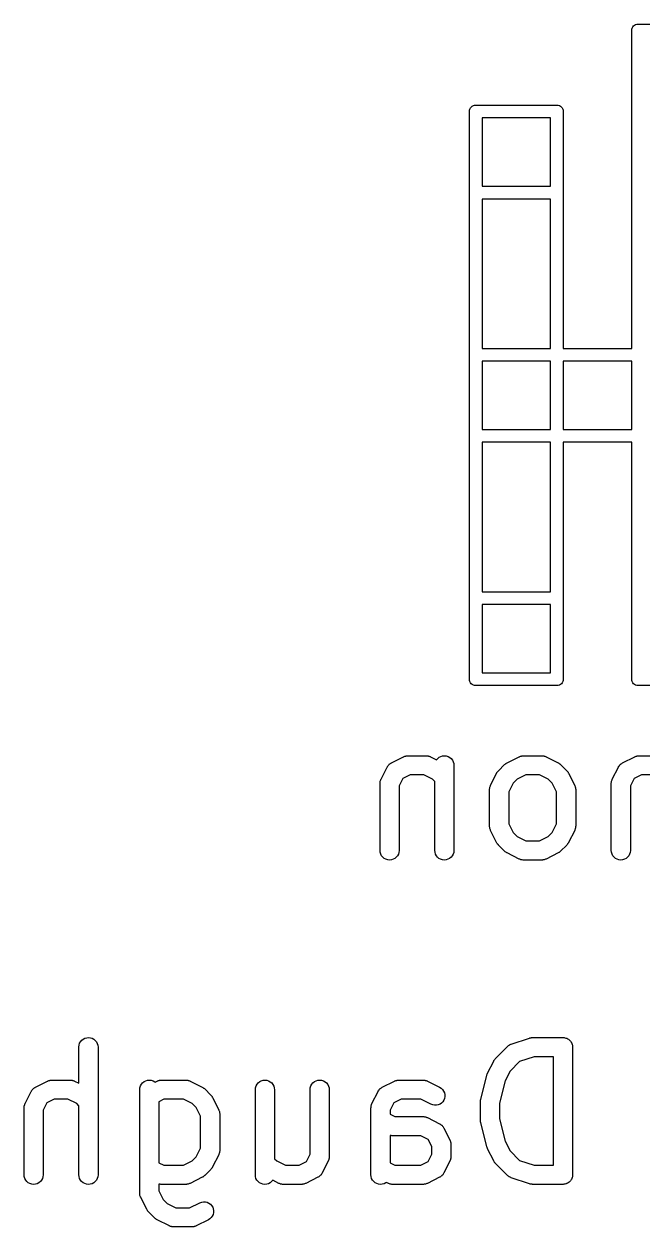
# Model space of a CAD drawing. Extents: x 76.2 to 143.2, y -85.8 to -53.5.
# Drawn here: x 109.36 to 114.2, y -85.77 to -76.35 of the extents above; entities that cross this region are included whole.
import ezdxf

# ---------------------------------------------------------------- set-up
doc = ezdxf.new("R2010")
doc.units = 0
doc.layers.add('BLACK', color=7, linetype='CONTINUOUS')

msp = doc.modelspace()

# ---------------------------------------------------------------- linework, layer by layer
at = {"layer": 'BLACK', "linetype": 'CONTINUOUS'}
for p, q in [((114.113, -76.397), (114.114, -76.3872)), ((114.114, -76.3872), (114.117, -76.3778)), ((114.117, -76.3778), (114.121, -76.3691)), ((114.121, -76.3691), (114.127, -76.3615)), ((114.127, -76.3615), (114.135, -76.3552)), ((114.135, -76.3552), (114.144, -76.3506)), ((114.144, -76.3506), (114.153, -76.3477)), ((114.153, -76.3477), (114.161, -76.347)), ((114.161, -76.347), (114.163, -76.3468)), ((114.163, -76.3468), (114.165, -76.347)), ((114.165, -76.347), (114.796, -76.347)), ((114.113, -76.3994), (114.113, -76.397)), ((114.113, -77.6645), (114.113, -76.3994)), ((112.843, -77.032), (112.844, -77.0222)), ((112.843, -77.0344), (112.843, -77.032)), ((112.843, -77.6646), (112.843, -77.0344)), ((112.844, -77.0222), (112.847, -77.0128)), ((112.847, -77.0128), (112.851, -77.0041)), ((112.851, -77.0041), (112.857, -76.9965)), ((112.857, -76.9965), (112.865, -76.9902)), ((112.865, -76.9902), (112.874, -76.9856)), ((112.874, -76.9856), (112.883, -76.9827)), ((112.883, -76.9827), (112.891, -76.982)), ((112.891, -76.982), (112.893, -76.9818)), ((112.893, -76.9818), (112.895, -76.982)), ((112.895, -76.982), (113.526, -76.982)), ((113.526, -76.982), (113.528, -76.9818)), ((113.528, -76.9818), (113.53, -76.982)), ((113.53, -76.982), (113.538, -76.9827)), ((113.538, -76.9827), (113.547, -76.9856)), ((113.547, -76.9856), (113.556, -76.9902)), ((113.556, -76.9902), (113.564, -76.9965)), ((113.564, -76.9965), (113.57, -77.0041)), ((113.57, -77.0041), (113.574, -77.0128)), ((113.574, -77.0128), (113.577, -77.0222)), ((113.577, -77.0222), (113.578, -77.032)), ((113.578, -77.032), (113.578, -77.0344)), ((113.578, -77.0344), (113.578, -77.6646)), ((112.943, -77.082), (112.943, -77.617)), ((113.478, -77.082), (112.943, -77.082)), ((113.478, -77.617), (113.478, -77.082)), ((112.943, -77.617), (113.478, -77.617)), ((112.843, -77.667), (112.843, -77.6646)), ((112.843, -77.6694), (112.843, -77.667)), ((112.843, -78.9345), (112.843, -77.6694)), ((113.578, -77.6646), (113.578, -77.667)), ((113.578, -77.667), (113.578, -77.6694)), ((113.578, -77.6694), (113.578, -78.887)), ((114.113, -77.667), (114.113, -77.6645)), ((114.113, -77.6694), (114.113, -77.667)), ((114.113, -78.2995), (114.113, -77.6694)), ((112.943, -77.717), (112.943, -78.887)), ((113.478, -77.717), (112.943, -77.717)), ((113.478, -78.887), (113.478, -77.717)), ((114.113, -78.302), (114.113, -78.2995)), ((114.113, -78.3044), (114.113, -78.302)), ((114.113, -78.887), (114.113, -78.3044)), ((112.843, -78.937), (112.843, -78.9345)), ((112.843, -78.9394), (112.843, -78.937)), ((112.943, -78.887), (113.478, -78.887)), ((113.578, -78.887), (114.113, -78.887)), ((112.843, -79.5695), (112.843, -78.9394)), ((112.943, -78.987), (112.943, -79.522)), ((113.478, -78.987), (112.943, -78.987)), ((113.478, -79.522), (113.478, -78.987)), ((113.578, -78.987), (113.578, -79.522)), ((114.113, -78.987), (113.578, -78.987)), ((114.113, -79.522), (114.113, -78.987)), ((112.843, -79.572), (112.843, -79.5695)), ((112.843, -79.5745), (112.843, -79.572)), ((112.843, -80.8395), (112.843, -79.5745)), ((112.943, -79.522), (113.478, -79.522)), ((113.578, -79.522), (114.113, -79.522)), ((112.943, -79.622), (112.943, -80.792)), ((113.478, -79.622), (112.943, -79.622)), ((113.478, -80.792), (113.478, -79.622)), ((114.113, -79.622), (113.578, -79.622)), ((113.578, -79.622), (113.578, -80.8396)), ((114.113, -80.2045), (114.113, -79.622)), ((114.113, -80.207), (114.113, -80.2045)), ((114.113, -80.2095), (114.113, -80.207)), ((114.113, -80.8395), (114.113, -80.2095)), ((112.943, -80.792), (113.478, -80.792)), ((112.843, -80.842), (112.843, -80.8395)), ((112.843, -80.8445), (112.843, -80.842)), ((112.843, -81.4745), (112.843, -80.8445)), ((112.943, -80.892), (112.943, -81.427)), ((113.478, -80.892), (112.943, -80.892)), ((113.478, -81.427), (113.478, -80.892)), ((113.578, -80.8396), (113.578, -80.842)), ((113.578, -80.842), (113.578, -80.8444)), ((113.578, -80.8444), (113.578, -81.4746)), ((114.113, -80.842), (114.113, -80.8395)), ((114.113, -80.8445), (114.113, -80.842)), ((114.113, -81.4745), (114.113, -80.8445)), ((112.843, -81.477), (112.843, -81.4745)), ((112.844, -81.4868), (112.843, -81.477)), ((112.943, -81.427), (113.478, -81.427)), ((113.578, -81.4794), (113.577, -81.4868)), ((113.578, -81.4746), (113.578, -81.477)), ((113.578, -81.477), (113.578, -81.4794)), ((114.113, -81.477), (114.113, -81.4745)), ((114.114, -81.4868), (114.113, -81.477)), ((112.847, -81.4962), (112.844, -81.4868)), ((112.851, -81.5049), (112.847, -81.4962)), ((112.857, -81.5125), (112.851, -81.5049)), ((112.865, -81.5188), (112.857, -81.5125)), ((112.874, -81.5234), (112.865, -81.5188)), ((112.883, -81.5263), (112.874, -81.5234)), ((112.891, -81.527), (112.883, -81.5263)), ((112.893, -81.5272), (112.891, -81.527)), ((112.895, -81.527), (112.893, -81.5272)), ((113.526, -81.527), (112.895, -81.527)), ((113.528, -81.5272), (113.526, -81.527)), ((113.538, -81.5263), (113.528, -81.5272)), ((113.547, -81.5234), (113.538, -81.5263)), ((113.556, -81.5188), (113.547, -81.5234)), ((113.564, -81.5125), (113.556, -81.5188)), ((113.57, -81.5049), (113.564, -81.5125)), ((113.574, -81.4962), (113.57, -81.5049)), ((113.577, -81.4868), (113.574, -81.4962)), ((114.117, -81.4962), (114.114, -81.4868)), ((114.121, -81.5049), (114.117, -81.4962)), ((114.127, -81.5125), (114.121, -81.5049)), ((114.135, -81.5188), (114.127, -81.5125)), ((114.144, -81.5234), (114.135, -81.5188)), ((114.153, -81.5263), (114.144, -81.5234)), ((114.161, -81.527), (114.153, -81.5263)), ((114.163, -81.5272), (114.161, -81.527)), ((114.165, -81.527), (114.163, -81.5272)), ((114.796, -81.527), (114.165, -81.527)), ((112.218, -82.1421), (112.219, -82.1412)), ((112.219, -82.1412), (112.22, -82.14)), ((112.22, -82.14), (112.225, -82.137)), ((112.225, -82.137), (112.23, -82.1338)), ((112.23, -82.1338), (112.231, -82.1331)), ((112.231, -82.1331), (112.233, -82.1323)), ((112.233, -82.1323), (112.328, -82.0846)), ((112.328, -82.0846), (112.329, -82.0842)), ((112.329, -82.0842), (112.331, -82.0834)), ((112.331, -82.0834), (112.333, -82.0824)), ((112.333, -82.0824), (112.338, -82.0809)), ((112.338, -82.0809), (112.343, -82.0791)), ((112.343, -82.0791), (112.345, -82.0788)), ((112.345, -82.0788), (112.347, -82.0781)), ((112.347, -82.0781), (112.352, -82.0776)), ((112.352, -82.0776), (112.357, -82.0768)), ((112.357, -82.0768), (112.359, -82.0769)), ((112.359, -82.0769), (112.362, -82.0767)), ((112.362, -82.0767), (112.504, -82.0767)), ((112.504, -82.0767), (112.505, -82.0767)), ((112.505, -82.0767), (112.508, -82.077)), ((112.508, -82.077), (112.51, -82.0769)), ((112.51, -82.0769), (112.515, -82.0778)), ((112.515, -82.0778), (112.52, -82.0784)), ((112.52, -82.0784), (112.522, -82.079)), ((112.522, -82.079), (112.524, -82.0794)), ((112.524, -82.0794), (112.529, -82.0812)), ((112.529, -82.0812), (112.534, -82.0828)), ((112.534, -82.0828), (112.536, -82.0838)), ((112.536, -82.0838), (112.538, -82.0846)), ((112.538, -82.0846), (112.586, -82.1086)), ((112.586, -82.1086), (112.595, -82.0981)), ((112.595, -82.0981), (112.606, -82.089)), ((112.606, -82.089), (112.619, -82.0822)), ((112.619, -82.0822), (112.633, -82.078)), ((112.633, -82.078), (112.648, -82.0767)), ((112.648, -82.0767), (112.662, -82.0782)), ((112.662, -82.0782), (112.676, -82.0826)), ((112.676, -82.0826), (112.689, -82.0895)), ((112.689, -82.0895), (112.701, -82.0989)), ((112.701, -82.0989), (112.71, -82.1102)), ((112.71, -82.1102), (112.717, -82.1231)), ((112.717, -82.1231), (112.721, -82.1371)), ((112.721, -82.1371), (112.722, -82.1517)), ((113.122, -82.1429), (113.125, -82.14)), ((113.125, -82.14), (113.128, -82.1384)), ((113.128, -82.1384), (113.13, -82.1364)), ((113.13, -82.1364), (113.134, -82.1345)), ((113.134, -82.1345), (113.138, -82.1323)), ((113.138, -82.1323), (113.233, -82.0846)), ((113.233, -82.0846), (113.234, -82.0842)), ((113.234, -82.0842), (113.236, -82.0834)), ((113.236, -82.0834), (113.238, -82.0824)), ((113.238, -82.0824), (113.243, -82.0809)), ((113.243, -82.0809), (113.247, -82.0791)), ((113.247, -82.0791), (113.25, -82.0788)), ((113.25, -82.0788), (113.252, -82.0781)), ((113.252, -82.0781), (113.257, -82.0776)), ((113.257, -82.0776), (113.262, -82.0768)), ((113.262, -82.0768), (113.264, -82.0769)), ((113.264, -82.0769), (113.266, -82.0767)), ((113.266, -82.0767), (113.409, -82.0767)), ((113.409, -82.0767), (113.41, -82.0767)), ((113.41, -82.0767), (113.412, -82.077)), ((113.412, -82.077), (113.415, -82.0769)), ((113.415, -82.0769), (113.42, -82.0778)), ((113.42, -82.0778), (113.425, -82.0784)), ((113.425, -82.0784), (113.427, -82.079)), ((113.427, -82.079), (113.429, -82.0794)), ((113.429, -82.0794), (113.434, -82.0812)), ((113.434, -82.0812), (113.439, -82.0828)), ((113.439, -82.0828), (113.441, -82.0838)), ((113.441, -82.0838), (113.443, -82.0846)), ((113.443, -82.0846), (113.538, -82.1323)), ((113.538, -82.1323), (113.539, -82.1327)), ((113.539, -82.1327), (113.542, -82.135)), ((113.542, -82.135), (113.546, -82.137)), ((113.546, -82.137), (113.549, -82.139)), ((113.549, -82.139), (113.551, -82.1407)), ((113.551, -82.1407), (113.554, -82.1436)), ((114.027, -82.1421), (114.029, -82.1412)), ((114.029, -82.1412), (114.03, -82.14)), ((114.03, -82.14), (114.035, -82.137)), ((114.035, -82.137), (114.039, -82.1338)), ((114.039, -82.1338), (114.041, -82.1331)), ((114.041, -82.1331), (114.042, -82.1323)), ((114.042, -82.1323), (114.138, -82.0846)), ((114.138, -82.0842), (114.141, -82.0834)), ((114.138, -82.0846), (114.138, -82.0842)), ((114.141, -82.0834), (114.143, -82.0824)), ((114.143, -82.0824), (114.147, -82.0809)), ((114.147, -82.0809), (114.152, -82.0791)), ((114.152, -82.0791), (114.154, -82.0788)), ((114.154, -82.0788), (114.157, -82.0781)), ((114.157, -82.0781), (114.162, -82.0776)), ((114.162, -82.0776), (114.167, -82.0768)), ((114.167, -82.0768), (114.169, -82.0769)), ((114.169, -82.0769), (114.171, -82.0767)), ((114.171, -82.0767), (114.314, -82.0767)), ((112.152, -82.261), (112.199, -82.1658)), ((112.199, -82.1658), (112.2, -82.1649)), ((112.2, -82.1649), (112.201, -82.1635)), ((112.201, -82.162), (112.205, -82.1574)), ((112.201, -82.1635), (112.201, -82.162)), ((112.205, -82.1574), (112.208, -82.1526)), ((112.208, -82.1526), (112.209, -82.1514)), ((112.209, -82.1514), (112.21, -82.1501)), ((112.21, -82.1501), (112.214, -82.1462)), ((112.214, -82.1462), (112.218, -82.1421)), ((112.379, -82.2267), (112.322, -82.2552)), ((112.487, -82.2267), (112.379, -82.2267)), ((112.555, -82.261), (112.487, -82.2267)), ((112.722, -82.1517), (112.722, -82.8184)), ((113.009, -82.3086), (113.056, -82.2134)), ((113.056, -82.2134), (113.057, -82.2125)), ((113.057, -82.2125), (113.059, -82.2089)), ((113.059, -82.2089), (113.061, -82.2052)), ((113.061, -82.2052), (113.063, -82.2028)), ((113.063, -82.2028), (113.065, -82.2002)), ((113.065, -82.2002), (113.068, -82.1972)), ((113.068, -82.1972), (113.07, -82.1939)), ((113.07, -82.1939), (113.118, -82.1463)), ((113.118, -82.1463), (113.119, -82.1456)), ((113.119, -82.1456), (113.122, -82.1429)), ((113.284, -82.2267), (113.216, -82.261)), ((113.391, -82.2267), (113.284, -82.2267)), ((113.46, -82.261), (113.391, -82.2267)), ((113.554, -82.1436), (113.557, -82.1463)), ((113.557, -82.1463), (113.605, -82.1939)), ((113.605, -82.1939), (113.606, -82.1947)), ((113.606, -82.1947), (113.608, -82.198)), ((113.608, -82.198), (113.611, -82.201)), ((113.611, -82.201), (113.613, -82.2037)), ((113.613, -82.2037), (113.615, -82.2061)), ((113.615, -82.2061), (113.617, -82.2098)), ((113.617, -82.2098), (113.619, -82.2134)), ((113.619, -82.2134), (113.667, -82.3086)), ((113.961, -82.261), (114.009, -82.1658)), ((114.009, -82.1649), (114.01, -82.1635)), ((114.009, -82.1658), (114.009, -82.1649)), ((114.01, -82.1635), (114.011, -82.162)), ((114.011, -82.162), (114.014, -82.1574)), ((114.014, -82.1574), (114.017, -82.1526)), ((114.017, -82.1526), (114.018, -82.1514)), ((114.018, -82.1514), (114.019, -82.1501)), ((114.019, -82.1501), (114.023, -82.1462)), ((114.023, -82.1462), (114.027, -82.1421)), ((114.189, -82.2267), (114.132, -82.2552)), ((114.296, -82.2267), (114.189, -82.2267)), ((112.144, -82.2891), (112.145, -82.2841)), ((112.144, -82.2913), (112.144, -82.2891)), ((112.144, -82.2935), (112.144, -82.2913)), ((112.144, -82.2946), (112.144, -82.2935)), ((112.144, -82.8184), (112.144, -82.2946)), ((112.145, -82.279), (112.146, -82.2769)), ((112.145, -82.2841), (112.145, -82.279)), ((112.146, -82.2747), (112.148, -82.2699)), ((112.146, -82.2769), (112.146, -82.2747)), ((112.148, -82.2699), (112.15, -82.265)), ((112.15, -82.265), (112.151, -82.2631)), ((112.151, -82.2631), (112.152, -82.261)), ((112.322, -82.2552), (112.294, -82.3123)), ((112.294, -82.3123), (112.294, -82.8184)), ((112.572, -82.278), (112.555, -82.261)), ((112.572, -82.8184), (112.572, -82.278)), ((113.002, -82.3266), (113.003, -82.3245)), ((113.002, -82.3317), (113.002, -82.3266)), ((113.003, -82.3245), (113.004, -82.3223)), ((113.004, -82.3223), (113.005, -82.3175)), ((113.005, -82.3175), (113.007, -82.3126)), ((113.007, -82.3126), (113.008, -82.3107)), ((113.008, -82.3107), (113.009, -82.3086)), ((113.185, -82.2914), (113.151, -82.3599)), ((113.216, -82.261), (113.185, -82.2914)), ((113.49, -82.2914), (113.46, -82.261)), ((113.525, -82.3599), (113.49, -82.2914)), ((113.667, -82.3086), (113.667, -82.3096)), ((113.667, -82.3096), (113.668, -82.3117)), ((113.668, -82.3117), (113.669, -82.3136)), ((113.669, -82.3136), (113.67, -82.3185)), ((113.67, -82.3185), (113.672, -82.3233)), ((113.672, -82.3233), (113.673, -82.3255)), ((113.673, -82.3255), (113.673, -82.3276)), ((113.673, -82.3276), (113.674, -82.3327)), ((113.953, -82.2891), (113.954, -82.2841)), ((113.953, -82.2913), (113.953, -82.2891)), ((113.953, -82.2935), (113.953, -82.2913)), ((113.953, -82.2946), (113.953, -82.2935)), ((113.953, -82.8184), (113.953, -82.2946)), ((113.954, -82.2841), (113.955, -82.279)), ((113.955, -82.279), (113.956, -82.2769)), ((113.956, -82.2747), (113.958, -82.2699)), ((113.956, -82.2769), (113.956, -82.2747)), ((113.958, -82.2699), (113.959, -82.265)), ((113.959, -82.265), (113.96, -82.2631)), ((113.96, -82.2631), (113.961, -82.261)), ((114.132, -82.2552), (114.103, -82.3123)), ((114.103, -82.3123), (114.103, -82.8184)), ((113.001, -82.3367), (113.002, -82.3317)), ((113.001, -82.3389), (113.001, -82.3367)), ((113.001, -82.3411), (113.001, -82.3389)), ((113.001, -82.3422), (113.001, -82.3411)), ((113.001, -82.6279), (113.001, -82.3422)), ((113.151, -82.3599), (113.151, -82.6102)), ((113.525, -82.6102), (113.525, -82.3599)), ((113.674, -82.3327), (113.675, -82.3378)), ((113.675, -82.3378), (113.674, -82.34)), ((113.674, -82.34), (113.675, -82.3422)), ((113.675, -82.3422), (113.675, -82.6279)), ((113.151, -82.6102), (113.185, -82.6787)), ((113.49, -82.6787), (113.525, -82.6102)), ((113.001, -82.6301), (113.001, -82.6279)), ((113.001, -82.6323), (113.001, -82.6301)), ((113.002, -82.6374), (113.001, -82.6323)), ((113.002, -82.6425), (113.002, -82.6374)), ((113.003, -82.6446), (113.002, -82.6425)), ((113.003, -82.6468), (113.003, -82.6446)), ((113.005, -82.6516), (113.003, -82.6468)), ((113.007, -82.6565), (113.005, -82.6516)), ((113.008, -82.6584), (113.007, -82.6565)), ((113.008, -82.6605), (113.008, -82.6584)), ((113.009, -82.6614), (113.008, -82.6605)), ((113.056, -82.7567), (113.009, -82.6614)), ((113.185, -82.6787), (113.216, -82.7091)), ((113.46, -82.7091), (113.49, -82.6787)), ((113.667, -82.6614), (113.619, -82.7567)), ((113.668, -82.6594), (113.667, -82.6614)), ((113.669, -82.6574), (113.668, -82.6594)), ((113.67, -82.6526), (113.669, -82.6574)), ((113.672, -82.6478), (113.67, -82.6526)), ((113.673, -82.6435), (113.672, -82.6456)), ((113.672, -82.6456), (113.672, -82.6478)), ((113.674, -82.6384), (113.673, -82.6435)), ((113.675, -82.629), (113.674, -82.6311)), ((113.674, -82.6311), (113.674, -82.6334)), ((113.674, -82.6334), (113.674, -82.6384)), ((113.675, -82.6279), (113.675, -82.629)), ((113.059, -82.7603), (113.056, -82.7567)), ((113.061, -82.764), (113.059, -82.7603)), ((113.063, -82.7664), (113.061, -82.764)), ((113.064, -82.7691), (113.063, -82.7664)), ((113.067, -82.7721), (113.064, -82.7691)), ((113.07, -82.7754), (113.067, -82.7721)), ((113.07, -82.7762), (113.07, -82.7754)), ((113.118, -82.8238), (113.07, -82.7762)), ((113.216, -82.7091), (113.284, -82.7434)), ((113.284, -82.7434), (113.391, -82.7434)), ((113.391, -82.7434), (113.46, -82.7091)), ((113.605, -82.7762), (113.557, -82.8238)), ((113.608, -82.7729), (113.605, -82.7762)), ((113.611, -82.7699), (113.608, -82.7729)), ((113.612, -82.7673), (113.611, -82.7699)), ((113.614, -82.7649), (113.612, -82.7673)), ((113.616, -82.7612), (113.614, -82.7649)), ((113.619, -82.7576), (113.616, -82.7612)), ((113.619, -82.7567), (113.619, -82.7576)), ((112.145, -82.8329), (112.144, -82.8184)), ((112.149, -82.847), (112.145, -82.8329)), ((112.156, -82.8599), (112.149, -82.847)), ((112.165, -82.8712), (112.156, -82.8599)), ((112.177, -82.8806), (112.165, -82.8712)), ((112.19, -82.8875), (112.177, -82.8806)), ((112.204, -82.8918), (112.19, -82.8875)), ((112.218, -82.8934), (112.204, -82.8918)), ((112.233, -82.8921), (112.218, -82.8934)), ((112.247, -82.8879), (112.233, -82.8921)), ((112.26, -82.8811), (112.247, -82.8879)), ((112.271, -82.872), (112.26, -82.8811)), ((112.281, -82.8608), (112.271, -82.872)), ((112.288, -82.8479), (112.281, -82.8608)), ((112.292, -82.834), (112.288, -82.8479)), ((112.294, -82.8194), (112.292, -82.834)), ((112.294, -82.8184), (112.294, -82.8194)), ((112.574, -82.8329), (112.572, -82.8184)), ((112.578, -82.847), (112.574, -82.8329)), ((112.585, -82.8599), (112.578, -82.847)), ((112.594, -82.8712), (112.585, -82.8599)), ((112.605, -82.8806), (112.594, -82.8712)), ((112.618, -82.8875), (112.605, -82.8806)), ((112.632, -82.8918), (112.618, -82.8875)), ((112.647, -82.8934), (112.632, -82.8918)), ((112.661, -82.8921), (112.647, -82.8934)), ((112.675, -82.8879), (112.661, -82.8921)), ((112.688, -82.8811), (112.675, -82.8879)), ((112.7, -82.872), (112.688, -82.8811)), ((112.709, -82.8608), (112.7, -82.872)), ((112.716, -82.8479), (112.709, -82.8608)), ((112.721, -82.834), (112.716, -82.8479)), ((112.722, -82.8194), (112.721, -82.834)), ((112.722, -82.8184), (112.722, -82.8194)), ((113.121, -82.8265), (113.118, -82.8238)), ((113.124, -82.8294), (113.121, -82.8265)), ((113.127, -82.8311), (113.124, -82.8294)), ((113.129, -82.8331), (113.127, -82.8311)), ((113.133, -82.8351), (113.129, -82.8331)), ((113.137, -82.8374), (113.133, -82.8351)), ((113.138, -82.8378), (113.137, -82.8374)), ((113.233, -82.8855), (113.138, -82.8378)), ((113.235, -82.8863), (113.233, -82.8855)), ((113.237, -82.8873), (113.235, -82.8863)), ((113.242, -82.8889), (113.237, -82.8873)), ((113.246, -82.8907), (113.242, -82.8889)), ((113.249, -82.8911), (113.246, -82.8907)), ((113.251, -82.8917), (113.249, -82.8911)), ((113.256, -82.8923), (113.251, -82.8917)), ((113.261, -82.8932), (113.256, -82.8923)), ((113.263, -82.8931), (113.261, -82.8932)), ((113.265, -82.8934), (113.263, -82.8931)), ((113.266, -82.8934), (113.265, -82.8934)), ((113.409, -82.8934), (113.266, -82.8934)), ((113.411, -82.8932), (113.409, -82.8934)), ((113.414, -82.8933), (113.411, -82.8932)), ((113.419, -82.8925), (113.414, -82.8933)), ((113.424, -82.892), (113.419, -82.8925)), ((113.426, -82.8913), (113.424, -82.892)), ((113.428, -82.891), (113.426, -82.8913)), ((113.433, -82.8892), (113.428, -82.891)), ((113.438, -82.8877), (113.433, -82.8892)), ((113.44, -82.8867), (113.438, -82.8877)), ((113.442, -82.8859), (113.44, -82.8867)), ((113.443, -82.8855), (113.442, -82.8859)), ((113.538, -82.8378), (113.443, -82.8855)), ((113.542, -82.8356), (113.538, -82.8378)), ((113.545, -82.8337), (113.542, -82.8356)), ((113.548, -82.8317), (113.545, -82.8337)), ((113.55, -82.8301), (113.548, -82.8317)), ((113.553, -82.8272), (113.55, -82.8301)), ((113.557, -82.8245), (113.553, -82.8272)), ((113.557, -82.8238), (113.557, -82.8245)), ((113.955, -82.8329), (113.953, -82.8184)), ((113.959, -82.847), (113.955, -82.8329)), ((113.966, -82.8599), (113.959, -82.847)), ((113.975, -82.8712), (113.966, -82.8599)), ((113.986, -82.8806), (113.975, -82.8712)), ((113.999, -82.8875), (113.986, -82.8806)), ((114.013, -82.8918), (113.999, -82.8875)), ((114.028, -82.8934), (114.013, -82.8918)), ((114.042, -82.8921), (114.028, -82.8934)), ((114.056, -82.8879), (114.042, -82.8921)), ((114.069, -82.8811), (114.056, -82.8879)), ((114.081, -82.872), (114.069, -82.8811)), ((114.09, -82.8608), (114.081, -82.872)), ((114.097, -82.8479), (114.09, -82.8608)), ((114.102, -82.834), (114.097, -82.8479)), ((114.103, -82.8194), (114.102, -82.834)), ((114.103, -82.8184), (114.103, -82.8194)), ((109.8, -84.316), (109.809, -84.3048)), ((109.809, -84.3048), (109.821, -84.2956)), ((109.821, -84.2956), (109.834, -84.2888)), ((109.834, -84.2888), (109.848, -84.2847)), ((109.848, -84.2847), (109.862, -84.2834)), ((109.862, -84.2834), (109.877, -84.2849)), ((109.877, -84.2849), (109.891, -84.2892)), ((109.891, -84.2892), (109.904, -84.2962)), ((109.904, -84.2962), (109.915, -84.3055)), ((109.915, -84.3055), (109.924, -84.3169)), ((113.171, -84.3348), (113.314, -84.2872)), ((113.314, -84.2872), (113.315, -84.2869)), ((113.315, -84.2869), (113.319, -84.286)), ((113.319, -84.286), (113.323, -84.2848)), ((113.323, -84.2848), (113.326, -84.2845)), ((113.326, -84.2845), (113.329, -84.2839)), ((113.329, -84.2839), (113.334, -84.2838)), ((113.334, -84.2838), (113.338, -84.2834)), ((113.338, -84.2834), (113.576, -84.2834)), ((113.576, -84.2834), (113.576, -84.2834)), ((113.576, -84.2834), (113.576, -84.2834)), ((113.576, -84.2834), (113.577, -84.2834)), ((113.576, -84.2834), (113.576, -84.2834)), ((113.577, -84.2834), (113.584, -84.2842)), ((113.584, -84.2842), (113.591, -84.2849)), ((113.591, -84.2849), (113.591, -84.285)), ((113.591, -84.285), (113.591, -84.285)), ((113.591, -84.285), (113.598, -84.2871)), ((113.598, -84.2871), (113.605, -84.2892)), ((113.605, -84.2892), (113.605, -84.2894)), ((113.605, -84.2894), (113.605, -84.2894)), ((113.605, -84.2894), (113.612, -84.2929)), ((113.612, -84.2929), (113.618, -84.2962)), ((113.618, -84.2962), (113.618, -84.2964)), ((113.618, -84.2964), (113.618, -84.2965)), ((113.618, -84.2965), (113.624, -84.301)), ((113.624, -84.301), (113.629, -84.3055)), ((113.629, -84.3055), (113.629, -84.3057)), ((113.629, -84.3057), (113.629, -84.3059)), ((113.629, -84.3059), (113.634, -84.3114)), ((109.787, -84.3573), (109.788, -84.3428)), ((109.787, -84.3584), (109.787, -84.3573)), ((109.787, -84.6418), (109.787, -84.3584)), ((109.788, -84.3428), (109.793, -84.3288)), ((109.793, -84.3288), (109.8, -84.316)), ((109.924, -84.3169), (109.931, -84.3298)), ((109.931, -84.3298), (109.935, -84.3438)), ((109.935, -84.3438), (109.937, -84.3584)), ((109.937, -84.3584), (109.937, -85.3584)), ((113.047, -84.4482), (113.142, -84.353)), ((113.142, -84.353), (113.143, -84.3522)), ((113.143, -84.3522), (113.144, -84.3509)), ((113.144, -84.3509), (113.146, -84.3493)), ((113.146, -84.3493), (113.15, -84.3463)), ((113.15, -84.3463), (113.154, -84.3431)), ((113.154, -84.3431), (113.156, -84.3421)), ((113.156, -84.3421), (113.158, -84.3408)), ((113.158, -84.3408), (113.163, -84.3387)), ((113.163, -84.3387), (113.167, -84.3364)), ((113.167, -84.3364), (113.169, -84.3357)), ((113.169, -84.3357), (113.171, -84.3348)), ((113.634, -84.3114), (113.638, -84.3169)), ((113.638, -84.3169), (113.638, -84.3171)), ((113.638, -84.3171), (113.639, -84.3173)), ((113.639, -84.3173), (113.642, -84.3236)), ((113.642, -84.3236), (113.645, -84.3298)), ((113.645, -84.3298), (113.645, -84.3301)), ((113.645, -84.3301), (113.645, -84.3303)), ((113.645, -84.3303), (113.647, -84.3371)), ((113.647, -84.3371), (113.649, -84.3438)), ((113.649, -84.3438), (113.65, -84.3441)), ((113.65, -84.3441), (113.65, -84.3443)), ((113.65, -84.3443), (113.65, -84.3513)), ((113.65, -84.3513), (113.651, -84.3584)), ((113.651, -84.3584), (113.651, -85.3584)), ((112.985, -84.5629), (113.033, -84.4677)), ((113.033, -84.4668), (113.035, -84.4632)), ((113.033, -84.4677), (113.033, -84.4668)), ((113.035, -84.4632), (113.037, -84.4595)), ((113.037, -84.4595), (113.039, -84.4571)), ((113.039, -84.4571), (113.041, -84.4545)), ((113.041, -84.4545), (113.044, -84.4515)), ((113.044, -84.4515), (113.047, -84.4482)), ((113.235, -84.4716), (113.161, -84.5457)), ((113.35, -84.4334), (113.235, -84.4716)), ((113.501, -84.4334), (113.35, -84.4334)), ((113.501, -85.2834), (113.501, -84.4334)), ((112.932, -84.7688), (112.979, -84.5783)), ((112.979, -84.5783), (112.98, -84.5773)), ((112.98, -84.5766), (112.982, -84.5701)), ((112.98, -84.5769), (112.98, -84.5766)), ((112.98, -84.5773), (112.98, -84.5769)), ((112.982, -84.5701), (112.985, -84.5636)), ((112.985, -84.5633), (112.985, -84.5629)), ((112.985, -84.5636), (112.985, -84.5633)), ((113.161, -84.5457), (113.123, -84.6227)), ((109.428, -84.6862), (109.432, -84.6821)), ((109.432, -84.6821), (109.434, -84.6812)), ((109.434, -84.6812), (109.435, -84.68)), ((109.435, -84.68), (109.44, -84.677)), ((109.44, -84.677), (109.444, -84.6738)), ((109.444, -84.6738), (109.446, -84.6731)), ((109.446, -84.6731), (109.447, -84.6723)), ((109.447, -84.6723), (109.542, -84.6246)), ((109.542, -84.6246), (109.543, -84.6242)), ((109.543, -84.6242), (109.545, -84.6234)), ((109.545, -84.6234), (109.547, -84.6224)), ((109.547, -84.6224), (109.552, -84.6209)), ((109.552, -84.6209), (109.557, -84.6191)), ((109.557, -84.6191), (109.559, -84.6188)), ((109.559, -84.6188), (109.561, -84.6181)), ((109.561, -84.6181), (109.566, -84.6176)), ((109.566, -84.6176), (109.572, -84.6168)), ((109.572, -84.6168), (109.574, -84.6169)), ((109.574, -84.6169), (109.576, -84.6167)), ((109.576, -84.6167), (109.719, -84.6167)), ((109.719, -84.6167), (109.72, -84.6167)), ((109.72, -84.6167), (109.722, -84.617)), ((109.722, -84.617), (109.724, -84.6169)), ((109.724, -84.6169), (109.729, -84.6178)), ((109.729, -84.6178), (109.734, -84.6184)), ((109.734, -84.6184), (109.736, -84.619)), ((109.736, -84.619), (109.739, -84.6194)), ((109.739, -84.6194), (109.743, -84.6212)), ((109.743, -84.6212), (109.748, -84.6228)), ((109.748, -84.6228), (109.75, -84.6238)), ((109.75, -84.6238), (109.752, -84.6246)), ((109.752, -84.6246), (109.787, -84.6418)), ((110.263, -84.6907), (110.264, -84.6761)), ((110.264, -84.6761), (110.269, -84.6622)), ((110.269, -84.6622), (110.276, -84.6493)), ((110.276, -84.6493), (110.285, -84.6381)), ((110.285, -84.6381), (110.297, -84.629)), ((110.297, -84.629), (110.31, -84.6222)), ((110.31, -84.6222), (110.324, -84.618)), ((110.324, -84.618), (110.338, -84.6167)), ((110.338, -84.6167), (110.353, -84.6182)), ((110.353, -84.6182), (110.367, -84.6226)), ((110.367, -84.6226), (110.38, -84.6295)), ((110.38, -84.6295), (110.383, -84.6326)), ((110.383, -84.6326), (110.4, -84.6246)), ((110.4, -84.6242), (110.403, -84.6234)), ((110.4, -84.6246), (110.4, -84.6242)), ((110.403, -84.6234), (110.404, -84.6224)), ((110.404, -84.6224), (110.409, -84.6209)), ((110.409, -84.6209), (110.414, -84.6191)), ((110.414, -84.6191), (110.416, -84.6188)), ((110.416, -84.6188), (110.418, -84.6181)), ((110.418, -84.6181), (110.424, -84.6176)), ((110.424, -84.6176), (110.429, -84.6168)), ((110.429, -84.6168), (110.431, -84.6169)), ((110.431, -84.6169), (110.433, -84.6167)), ((110.433, -84.6167), (110.624, -84.6167)), ((110.624, -84.6167), (110.625, -84.6167)), ((110.625, -84.6167), (110.627, -84.617)), ((110.627, -84.617), (110.629, -84.6169)), ((110.629, -84.6169), (110.634, -84.6178)), ((110.634, -84.6178), (110.639, -84.6184)), ((110.639, -84.6184), (110.641, -84.619)), ((110.641, -84.619), (110.643, -84.6194)), ((110.643, -84.6194), (110.648, -84.6212)), ((110.648, -84.6212), (110.653, -84.6228)), ((110.653, -84.6228), (110.655, -84.6238)), ((110.655, -84.6238), (110.657, -84.6246)), ((110.657, -84.6246), (110.752, -84.6723)), ((110.752, -84.6723), (110.753, -84.6727)), ((110.753, -84.6727), (110.757, -84.675)), ((110.757, -84.675), (110.76, -84.677)), ((110.76, -84.677), (110.763, -84.679)), ((110.763, -84.679), (110.766, -84.6807)), ((110.766, -84.6807), (110.769, -84.6836)), ((110.769, -84.6836), (110.772, -84.6863)), ((111.168, -84.6907), (111.169, -84.6761)), ((111.169, -84.6761), (111.174, -84.6622)), ((111.174, -84.6622), (111.181, -84.6493)), ((111.181, -84.6493), (111.19, -84.6381)), ((111.19, -84.6381), (111.202, -84.629)), ((111.202, -84.629), (111.214, -84.6222)), ((111.214, -84.6222), (111.229, -84.618)), ((111.229, -84.618), (111.243, -84.6167)), ((111.243, -84.6167), (111.258, -84.6182)), ((111.258, -84.6182), (111.272, -84.6226)), ((111.272, -84.6226), (111.285, -84.6295)), ((111.285, -84.6295), (111.296, -84.6389)), ((111.296, -84.6389), (111.305, -84.6502)), ((111.305, -84.6502), (111.312, -84.6631)), ((111.312, -84.6631), (111.316, -84.6771)), ((111.316, -84.6771), (111.318, -84.6917)), ((111.596, -84.6907), (111.598, -84.6761)), ((111.598, -84.6761), (111.602, -84.6622)), ((111.602, -84.6622), (111.609, -84.6493)), ((111.609, -84.6493), (111.619, -84.6381)), ((111.619, -84.6381), (111.63, -84.629)), ((111.63, -84.629), (111.643, -84.6222)), ((111.643, -84.6222), (111.657, -84.618)), ((111.657, -84.618), (111.672, -84.6167)), ((111.672, -84.6167), (111.686, -84.6182)), ((111.686, -84.6182), (111.7, -84.6226)), ((111.7, -84.6226), (111.713, -84.6295)), ((111.713, -84.6295), (111.724, -84.6389)), ((111.724, -84.6389), (111.734, -84.6502)), ((111.734, -84.6502), (111.74, -84.6631)), ((111.74, -84.6631), (111.745, -84.6771)), ((111.745, -84.6771), (111.746, -84.6917)), ((112.143, -84.6862), (112.147, -84.6821)), ((112.147, -84.6821), (112.148, -84.6812)), ((112.148, -84.6812), (112.149, -84.68)), ((112.149, -84.68), (112.154, -84.677)), ((112.154, -84.677), (112.159, -84.6738)), ((112.159, -84.6738), (112.16, -84.6731)), ((112.16, -84.6731), (112.161, -84.6723)), ((112.161, -84.6723), (112.257, -84.6246)), ((112.257, -84.6246), (112.258, -84.6242)), ((112.258, -84.6242), (112.26, -84.6234)), ((112.26, -84.6234), (112.262, -84.6224)), ((112.262, -84.6224), (112.267, -84.6209)), ((112.267, -84.6209), (112.271, -84.6191)), ((112.271, -84.6191), (112.274, -84.6188)), ((112.274, -84.6188), (112.276, -84.6181)), ((112.276, -84.6181), (112.281, -84.6176)), ((112.281, -84.6176), (112.286, -84.6168)), ((112.286, -84.6168), (112.288, -84.6169)), ((112.288, -84.6169), (112.29, -84.6167)), ((112.29, -84.6167), (112.481, -84.6167)), ((112.481, -84.6167), (112.482, -84.6167)), ((112.482, -84.6167), (112.484, -84.617)), ((112.484, -84.617), (112.486, -84.6169)), ((112.486, -84.6169), (112.491, -84.6178)), ((112.491, -84.6178), (112.496, -84.6184)), ((112.496, -84.6184), (112.498, -84.619)), ((112.498, -84.619), (112.501, -84.6194)), ((112.501, -84.6194), (112.505, -84.6212)), ((112.505, -84.6212), (112.51, -84.6228)), ((112.51, -84.6228), (112.512, -84.6238)), ((112.512, -84.6238), (112.514, -84.6246)), ((112.514, -84.6246), (112.609, -84.6723)), ((112.609, -84.6723), (112.61, -84.6727)), ((112.61, -84.6727), (112.623, -84.6807)), ((112.623, -84.6807), (112.633, -84.6909)), ((113.123, -84.6227), (113.079, -84.7962)), ((109.366, -84.801), (109.414, -84.7058)), ((109.414, -84.7049), (109.415, -84.7035)), ((109.414, -84.7058), (109.414, -84.7049)), ((109.415, -84.7035), (109.416, -84.702)), ((109.416, -84.702), (109.419, -84.6974)), ((109.419, -84.6974), (109.422, -84.6926)), ((109.422, -84.6926), (109.423, -84.6914)), ((109.423, -84.6914), (109.424, -84.6901)), ((109.424, -84.6901), (109.428, -84.6862)), ((109.594, -84.7667), (109.537, -84.7952)), ((109.701, -84.7667), (109.594, -84.7667)), ((109.77, -84.801), (109.701, -84.7667)), ((110.263, -84.6917), (110.263, -84.6907)), ((110.263, -85.5012), (110.263, -84.6917)), ((110.451, -84.7667), (110.413, -84.7857)), ((110.606, -84.7667), (110.451, -84.7667)), ((110.674, -84.801), (110.606, -84.7667)), ((110.772, -84.6863), (110.819, -84.7339)), ((110.819, -84.7339), (110.82, -84.7347)), ((110.82, -84.7347), (110.823, -84.738)), ((110.823, -84.738), (110.826, -84.741)), ((110.826, -84.741), (110.827, -84.7437)), ((110.827, -84.7437), (110.829, -84.7461)), ((110.829, -84.7461), (110.831, -84.7498)), ((110.831, -84.7498), (110.833, -84.7534)), ((110.833, -84.7534), (110.881, -84.8486)), ((111.168, -84.6917), (111.168, -84.6907)), ((111.168, -85.3584), (111.168, -84.6917)), ((111.318, -84.6917), (111.318, -85.2321)), ((111.596, -84.6917), (111.596, -84.6907)), ((111.596, -85.1978), (111.596, -84.6917)), ((111.746, -84.6917), (111.746, -85.2155)), ((112.08, -84.801), (112.128, -84.7058)), ((112.128, -84.7049), (112.129, -84.7035)), ((112.128, -84.7058), (112.128, -84.7049)), ((112.129, -84.7035), (112.13, -84.702)), ((112.13, -84.702), (112.133, -84.6974)), ((112.133, -84.6974), (112.136, -84.6926)), ((112.136, -84.6926), (112.137, -84.6914)), ((112.137, -84.6914), (112.138, -84.6901)), ((112.138, -84.6901), (112.143, -84.6862)), ((112.308, -84.7667), (112.251, -84.7952)), ((112.463, -84.7667), (112.308, -84.7667)), ((112.542, -84.8064), (112.463, -84.7667)), ((112.633, -84.6909), (112.641, -84.7029)), ((112.643, -84.7733), (112.635, -84.7857)), ((112.641, -84.7029), (112.647, -84.7164)), ((112.648, -84.7597), (112.643, -84.7733)), ((112.647, -84.7164), (112.65, -84.7307)), ((112.651, -84.7453), (112.648, -84.7597)), ((112.65, -84.7307), (112.651, -84.7453)), ((112.93, -84.7773), (112.931, -84.7714)), ((112.93, -84.7832), (112.93, -84.7773)), ((112.931, -84.7714), (112.932, -84.7701)), ((112.932, -84.7701), (112.932, -84.7688)), ((109.358, -84.8291), (109.359, -84.8241)), ((109.358, -84.8313), (109.358, -84.8291)), ((109.358, -84.8335), (109.358, -84.8313)), ((109.358, -84.8346), (109.358, -84.8335)), ((109.358, -85.3584), (109.358, -84.8346)), ((109.359, -84.8241), (109.36, -84.819)), ((109.36, -84.8169), (109.361, -84.8147)), ((109.36, -84.819), (109.36, -84.8169)), ((109.361, -84.8147), (109.363, -84.8099)), ((109.363, -84.8099), (109.364, -84.805)), ((109.364, -84.805), (109.365, -84.8031)), ((109.365, -84.8031), (109.366, -84.801)), ((109.537, -84.7952), (109.508, -84.8523)), ((109.508, -84.8523), (109.508, -85.3584)), ((109.787, -84.818), (109.77, -84.801)), ((109.787, -85.3584), (109.787, -84.818)), ((110.413, -84.7857), (110.413, -85.2644)), ((110.705, -84.8314), (110.674, -84.801)), ((110.739, -84.8999), (110.705, -84.8314)), ((110.881, -84.8486), (110.882, -84.8496)), ((110.882, -84.8496), (110.882, -84.8517)), ((110.882, -84.8517), (110.883, -84.8536)), ((110.883, -84.8536), (110.885, -84.8585)), ((110.885, -84.8585), (110.887, -84.8633)), ((110.887, -84.8633), (110.887, -84.8655)), ((110.887, -84.8655), (110.888, -84.8676)), ((110.888, -84.8676), (110.888, -84.8727)), ((110.888, -84.8727), (110.889, -84.8778)), ((112.072, -84.8335), (112.073, -84.8313)), ((112.072, -84.8346), (112.072, -84.8335)), ((112.072, -85.3584), (112.072, -84.8346)), ((112.073, -84.8241), (112.074, -84.819)), ((112.073, -84.8291), (112.073, -84.8241)), ((112.073, -84.8313), (112.073, -84.8291)), ((112.074, -84.819), (112.075, -84.8169)), ((112.075, -84.8147), (112.077, -84.8099)), ((112.075, -84.8169), (112.075, -84.8147)), ((112.077, -84.8099), (112.078, -84.805)), ((112.078, -84.805), (112.079, -84.8031)), ((112.079, -84.8031), (112.08, -84.801)), ((112.251, -84.7952), (112.222, -84.8523)), ((112.222, -84.8523), (112.222, -84.8835)), ((112.556, -84.8117), (112.542, -84.8064)), ((112.57, -84.8141), (112.556, -84.8117)), ((112.585, -84.8138), (112.57, -84.8141)), ((112.599, -84.8106), (112.585, -84.8138)), ((112.613, -84.8047), (112.599, -84.8106)), ((112.625, -84.7962), (112.613, -84.8047)), ((112.635, -84.7857), (112.625, -84.7962)), ((112.929, -84.7859), (112.93, -84.7846)), ((112.929, -84.787), (112.929, -84.7859)), ((112.929, -84.9298), (112.929, -84.787)), ((112.93, -84.7846), (112.93, -84.7832)), ((113.079, -84.7962), (113.079, -84.9206)), ((110.739, -85.1502), (110.739, -84.8999)), ((110.889, -84.8778), (110.889, -84.88)), ((110.889, -84.88), (110.889, -84.8822)), ((110.889, -84.8822), (110.889, -85.1679)), ((112.222, -84.8835), (112.26, -84.9024)), ((112.26, -84.9024), (112.481, -84.9024)), ((112.481, -84.9024), (112.482, -84.9024)), ((112.482, -84.9024), (112.484, -84.9027)), ((112.484, -84.9027), (112.486, -84.9026)), ((112.486, -84.9026), (112.491, -84.9035)), ((112.491, -84.9035), (112.496, -84.9041)), ((112.496, -84.9041), (112.498, -84.9047)), ((112.498, -84.9047), (112.501, -84.9051)), ((112.501, -84.9051), (112.505, -84.9069)), ((112.505, -84.9069), (112.51, -84.9085)), ((112.51, -84.9085), (112.512, -84.9096)), ((112.512, -84.9096), (112.514, -84.9103)), ((112.514, -84.9103), (112.609, -84.958)), ((112.609, -84.958), (112.61, -84.9584)), ((112.61, -84.9584), (112.612, -84.9593)), ((112.612, -84.9593), (112.613, -84.96)), ((112.613, -84.96), (112.618, -84.9633)), ((112.618, -84.9633), (112.623, -84.9664)), ((112.623, -84.9664), (112.624, -84.9675)), ((112.93, -84.9311), (112.929, -84.9298)), ((112.93, -84.9325), (112.93, -84.9311)), ((112.93, -84.9384), (112.93, -84.9325)), ((112.931, -84.9444), (112.93, -84.9384)), ((112.931, -84.9457), (112.931, -84.9444)), ((112.931, -84.947), (112.931, -84.9457)), ((112.932, -84.948), (112.931, -84.947)), ((112.979, -85.1385), (112.932, -84.948)), ((113.079, -84.9206), (113.123, -85.0941)), ((112.223, -85.0497), (112.222, -85.0496)), ((112.222, -85.0496), (112.222, -85.2644)), ((112.225, -85.0501), (112.223, -85.0497)), ((112.227, -85.0508), (112.225, -85.0501)), ((112.232, -85.0514), (112.227, -85.0508)), ((112.237, -85.0522), (112.232, -85.0514)), ((112.239, -85.0522), (112.237, -85.0522)), ((112.242, -85.0524), (112.239, -85.0522)), ((112.243, -85.0524), (112.242, -85.0524)), ((112.463, -85.0524), (112.243, -85.0524)), ((112.52, -85.0809), (112.463, -85.0524)), ((112.624, -84.9675), (112.625, -84.9685)), ((112.625, -84.9685), (112.629, -84.9726)), ((112.629, -84.9726), (112.633, -84.9766)), ((112.633, -84.9766), (112.634, -84.9779)), ((112.634, -84.9779), (112.635, -84.9791)), ((112.635, -84.9791), (112.638, -84.9839)), ((112.638, -84.9839), (112.641, -84.9886)), ((112.641, -84.9886), (112.642, -84.9901)), ((112.642, -84.9901), (112.643, -84.9915)), ((112.643, -84.9915), (112.691, -85.0867)), ((110.705, -85.2187), (110.739, -85.1502)), ((112.549, -85.138), (112.52, -85.0809)), ((112.549, -85.1978), (112.549, -85.138)), ((112.691, -85.0867), (112.691, -85.0877)), ((112.691, -85.0877), (112.692, -85.0898)), ((112.692, -85.0898), (112.693, -85.0917)), ((112.693, -85.0917), (112.694, -85.0966)), ((112.694, -85.0966), (112.696, -85.1014)), ((112.696, -85.1014), (112.696, -85.1036)), ((112.696, -85.1036), (112.697, -85.1057)), ((112.697, -85.1057), (112.698, -85.1108)), ((112.698, -85.1108), (112.698, -85.1159)), ((112.698, -85.1159), (112.698, -85.1181)), ((112.698, -85.1181), (112.699, -85.1203)), ((112.699, -85.1203), (112.699, -85.2155)), ((112.979, -85.1388), (112.979, -85.1385)), ((112.98, -85.1391), (112.979, -85.1388)), ((112.982, -85.1456), (112.98, -85.1391)), ((112.984, -85.1523), (112.982, -85.1456)), ((112.984, -85.1526), (112.984, -85.1523)), ((112.985, -85.1529), (112.984, -85.1526)), ((112.985, -85.1538), (112.985, -85.1529)), ((113.033, -85.2491), (112.985, -85.1538)), ((113.123, -85.0941), (113.161, -85.1711)), ((110.606, -85.2834), (110.674, -85.2491)), ((110.674, -85.2491), (110.705, -85.2187)), ((110.881, -85.2014), (110.833, -85.2967)), ((110.882, -85.1994), (110.881, -85.2014)), ((110.883, -85.1974), (110.882, -85.1994)), ((110.884, -85.1926), (110.883, -85.1974)), ((110.886, -85.1878), (110.884, -85.1926)), ((110.887, -85.1856), (110.886, -85.1878)), ((110.888, -85.1784), (110.887, -85.1835)), ((110.887, -85.1835), (110.887, -85.1856)), ((110.889, -85.1734), (110.888, -85.1784)), ((110.889, -85.1679), (110.889, -85.169)), ((110.889, -85.169), (110.889, -85.1711)), ((110.889, -85.1711), (110.889, -85.1734)), ((111.318, -85.2321), (111.335, -85.2491)), ((111.335, -85.2491), (111.403, -85.2834)), ((111.568, -85.2549), (111.596, -85.1978)), ((111.738, -85.2491), (111.691, -85.3443)), ((111.739, -85.247), (111.738, -85.2491)), ((111.74, -85.2451), (111.739, -85.247)), ((111.742, -85.2402), (111.74, -85.2451)), ((111.743, -85.2354), (111.742, -85.2402)), ((111.744, -85.2332), (111.743, -85.2354)), ((111.745, -85.2311), (111.744, -85.2332)), ((111.746, -85.221), (111.745, -85.226)), ((111.745, -85.226), (111.745, -85.2311)), ((111.746, -85.2155), (111.746, -85.2166)), ((111.746, -85.2166), (111.746, -85.2188)), ((111.746, -85.2188), (111.746, -85.221)), ((112.52, -85.2549), (112.549, -85.1978)), ((112.691, -85.2491), (112.643, -85.3443)), ((112.692, -85.2451), (112.691, -85.247)), ((112.691, -85.247), (112.691, -85.2491)), ((112.694, -85.2402), (112.692, -85.2451)), ((112.696, -85.2354), (112.694, -85.2402)), ((112.697, -85.2311), (112.696, -85.2332)), ((112.696, -85.2332), (112.696, -85.2354)), ((112.698, -85.221), (112.697, -85.226)), ((112.697, -85.226), (112.697, -85.2311)), ((112.699, -85.2166), (112.698, -85.2188)), ((112.698, -85.2188), (112.698, -85.221)), ((112.699, -85.2155), (112.699, -85.2166)), ((113.035, -85.2526), (113.033, -85.2491)), ((113.161, -85.1711), (113.235, -85.2452)), ((113.235, -85.2452), (113.35, -85.2834)), ((110.413, -85.2644), (110.451, -85.2834)), ((110.451, -85.2834), (110.606, -85.2834)), ((110.819, -85.3162), (110.772, -85.3638)), ((110.822, -85.3129), (110.819, -85.3162)), ((110.825, -85.3099), (110.822, -85.3129)), ((110.827, -85.3073), (110.825, -85.3099)), ((110.829, -85.3049), (110.827, -85.3073)), ((110.831, -85.3012), (110.829, -85.3049)), ((110.833, -85.2976), (110.831, -85.3012)), ((110.833, -85.2967), (110.833, -85.2976)), ((111.403, -85.2834), (111.511, -85.2834)), ((111.511, -85.2834), (111.568, -85.2549)), ((112.222, -85.2644), (112.26, -85.2834)), ((112.26, -85.2834), (112.463, -85.2834)), ((112.463, -85.2834), (112.52, -85.2549)), ((113.037, -85.2564), (113.035, -85.2526)), ((113.039, -85.2588), (113.037, -85.2564)), ((113.04, -85.2615), (113.039, -85.2588)), ((113.043, -85.2645), (113.04, -85.2615)), ((113.046, -85.2678), (113.043, -85.2645)), ((113.047, -85.2686), (113.046, -85.2678)), ((113.142, -85.3638), (113.047, -85.2686)), ((113.35, -85.2834), (113.501, -85.2834)), ((109.359, -85.3729), (109.358, -85.3584)), ((109.364, -85.387), (109.359, -85.3729)), ((109.371, -85.3999), (109.364, -85.387)), ((109.38, -85.4112), (109.371, -85.3999)), ((109.391, -85.4206), (109.38, -85.4112)), ((109.404, -85.4275), (109.391, -85.4206)), ((109.418, -85.4318), (109.404, -85.4275)), ((109.433, -85.4334), (109.418, -85.4318)), ((109.447, -85.4321), (109.433, -85.4334)), ((109.461, -85.4279), (109.447, -85.4321)), ((109.474, -85.4211), (109.461, -85.4279)), ((109.486, -85.412), (109.474, -85.4211)), ((109.495, -85.4008), (109.486, -85.412)), ((109.502, -85.3879), (109.495, -85.4008)), ((109.506, -85.374), (109.502, -85.3879)), ((109.508, -85.3594), (109.506, -85.374)), ((109.508, -85.3584), (109.508, -85.3594)), ((109.788, -85.3729), (109.787, -85.3584)), ((109.792, -85.387), (109.788, -85.3729)), ((109.799, -85.3999), (109.792, -85.387)), ((109.808, -85.4112), (109.799, -85.3999)), ((109.82, -85.4206), (109.808, -85.4112)), ((109.833, -85.4275), (109.82, -85.4206)), ((109.847, -85.4318), (109.833, -85.4275)), ((109.861, -85.4334), (109.847, -85.4318)), ((109.876, -85.4321), (109.861, -85.4334)), ((109.89, -85.4279), (109.876, -85.4321)), ((109.903, -85.4211), (109.89, -85.4279)), ((109.914, -85.412), (109.903, -85.4211)), ((109.924, -85.4008), (109.914, -85.412)), ((109.931, -85.3879), (109.924, -85.4008)), ((109.935, -85.374), (109.931, -85.3879)), ((109.937, -85.3594), (109.935, -85.374)), ((109.937, -85.3584), (109.937, -85.3594)), ((110.413, -85.4307), (110.413, -85.4306)), ((110.413, -85.4306), (110.413, -85.4835)), ((110.415, -85.4311), (110.413, -85.4307)), ((110.417, -85.4317), (110.415, -85.4311)), ((110.423, -85.4323), (110.417, -85.4317)), ((110.428, -85.4332), (110.423, -85.4323)), ((110.43, -85.4331), (110.428, -85.4332)), ((110.432, -85.4334), (110.43, -85.4331)), ((110.433, -85.4334), (110.432, -85.4334)), ((110.624, -85.4334), (110.433, -85.4334)), ((110.626, -85.4332), (110.624, -85.4334)), ((110.628, -85.4333), (110.626, -85.4332)), ((110.633, -85.4325), (110.628, -85.4333)), ((110.638, -85.432), (110.633, -85.4325)), ((110.64, -85.4313), (110.638, -85.432)), ((110.642, -85.431), (110.64, -85.4313)), ((110.647, -85.4292), (110.642, -85.431)), ((110.652, -85.4277), (110.647, -85.4292)), ((110.654, -85.4267), (110.652, -85.4277)), ((110.656, -85.4259), (110.654, -85.4267)), ((110.657, -85.4255), (110.656, -85.4259)), ((110.752, -85.3778), (110.657, -85.4255)), ((110.756, -85.3756), (110.752, -85.3778)), ((110.76, -85.3737), (110.756, -85.3756)), ((110.762, -85.3717), (110.76, -85.3737)), ((110.765, -85.3701), (110.762, -85.3717)), ((110.768, -85.3672), (110.765, -85.3701)), ((110.771, -85.3645), (110.768, -85.3672)), ((110.772, -85.3638), (110.771, -85.3645)), ((111.169, -85.3729), (111.168, -85.3584)), ((111.173, -85.387), (111.169, -85.3729)), ((111.18, -85.3999), (111.173, -85.387)), ((111.189, -85.4112), (111.18, -85.3999)), ((111.201, -85.4206), (111.189, -85.4112)), ((111.214, -85.4275), (111.201, -85.4206)), ((111.227, -85.4318), (111.214, -85.4275)), ((111.242, -85.4334), (111.227, -85.4318)), ((111.257, -85.4321), (111.242, -85.4334)), ((111.271, -85.4279), (111.257, -85.4321)), ((111.284, -85.4211), (111.271, -85.4279)), ((111.295, -85.412), (111.284, -85.4211)), ((111.304, -85.4015), (111.295, -85.412)), ((111.352, -85.4255), (111.304, -85.4015)), ((111.354, -85.4263), (111.352, -85.4255)), ((111.356, -85.4273), (111.354, -85.4263)), ((111.361, -85.4289), (111.356, -85.4273)), ((111.366, -85.4307), (111.361, -85.4289)), ((111.368, -85.4311), (111.366, -85.4307)), ((111.37, -85.4317), (111.368, -85.4311)), ((111.375, -85.4323), (111.37, -85.4317)), ((111.38, -85.4332), (111.375, -85.4323)), ((111.382, -85.4331), (111.38, -85.4332)), ((111.384, -85.4334), (111.382, -85.4331)), ((111.385, -85.4334), (111.384, -85.4334)), ((111.528, -85.4334), (111.385, -85.4334)), ((111.53, -85.4332), (111.528, -85.4334)), ((111.533, -85.4333), (111.53, -85.4332)), ((111.538, -85.4325), (111.533, -85.4333)), ((111.543, -85.432), (111.538, -85.4325)), ((111.545, -85.4313), (111.543, -85.432)), ((111.547, -85.431), (111.545, -85.4313)), ((111.552, -85.4292), (111.547, -85.431)), ((111.557, -85.4277), (111.552, -85.4292)), ((111.559, -85.4267), (111.557, -85.4277)), ((111.561, -85.4259), (111.559, -85.4267)), ((111.562, -85.4255), (111.561, -85.4259)), ((111.657, -85.3778), (111.562, -85.4255)), ((111.658, -85.377), (111.657, -85.3778)), ((111.66, -85.3763), (111.658, -85.377)), ((111.665, -85.3731), (111.66, -85.3763)), ((111.669, -85.3701), (111.665, -85.3731)), ((111.671, -85.3689), (111.669, -85.3701)), ((111.672, -85.368), (111.671, -85.3689)), ((111.676, -85.3639), (111.672, -85.368)), ((111.68, -85.36), (111.676, -85.3639)), ((111.681, -85.3587), (111.68, -85.36)), ((111.682, -85.3575), (111.681, -85.3587)), ((111.685, -85.3527), (111.682, -85.3575)), ((111.689, -85.3481), (111.685, -85.3527)), ((111.69, -85.3452), (111.689, -85.3466)), ((111.689, -85.3466), (111.689, -85.3481)), ((111.691, -85.3443), (111.69, -85.3452)), ((112.074, -85.3729), (112.072, -85.3584)), ((112.078, -85.387), (112.074, -85.3729)), ((112.085, -85.3999), (112.078, -85.387)), ((112.094, -85.4112), (112.085, -85.3999)), ((112.105, -85.4206), (112.094, -85.4112)), ((112.118, -85.4275), (112.105, -85.4206)), ((112.132, -85.4318), (112.118, -85.4275)), ((112.147, -85.4334), (112.132, -85.4318)), ((112.161, -85.4321), (112.147, -85.4334)), ((112.175, -85.4279), (112.161, -85.4321)), ((112.188, -85.4211), (112.175, -85.4279)), ((112.193, -85.4174), (112.188, -85.4211)), ((112.209, -85.4255), (112.193, -85.4174)), ((112.211, -85.4263), (112.209, -85.4255)), ((112.213, -85.4273), (112.211, -85.4263)), ((112.218, -85.4289), (112.213, -85.4273)), ((112.223, -85.4307), (112.218, -85.4289)), ((112.225, -85.4311), (112.223, -85.4307)), ((112.227, -85.4317), (112.225, -85.4311)), ((112.232, -85.4323), (112.227, -85.4317)), ((112.237, -85.4332), (112.232, -85.4323)), ((112.239, -85.4331), (112.237, -85.4332)), ((112.242, -85.4334), (112.239, -85.4331)), ((112.243, -85.4334), (112.242, -85.4334)), ((112.481, -85.4334), (112.243, -85.4334)), ((112.483, -85.4332), (112.481, -85.4334)), ((112.485, -85.4333), (112.483, -85.4332)), ((112.49, -85.4325), (112.485, -85.4333)), ((112.495, -85.432), (112.49, -85.4325)), ((112.497, -85.4313), (112.495, -85.432)), ((112.5, -85.431), (112.497, -85.4313)), ((112.504, -85.4292), (112.5, -85.431)), ((112.509, -85.4277), (112.504, -85.4292)), ((112.511, -85.4267), (112.509, -85.4277)), ((112.513, -85.4259), (112.511, -85.4267)), ((112.514, -85.4255), (112.513, -85.4259)), ((112.609, -85.3778), (112.514, -85.4255)), ((112.611, -85.377), (112.609, -85.3778)), ((112.612, -85.3763), (112.611, -85.377)), ((112.617, -85.3731), (112.612, -85.3763)), ((112.622, -85.3701), (112.617, -85.3731)), ((112.623, -85.3689), (112.622, -85.3701)), ((112.624, -85.368), (112.623, -85.3689)), ((112.628, -85.3639), (112.624, -85.368)), ((112.632, -85.36), (112.628, -85.3639)), ((112.633, -85.3587), (112.632, -85.36)), ((112.635, -85.3575), (112.633, -85.3587)), ((112.638, -85.3527), (112.635, -85.3575)), ((112.641, -85.3481), (112.638, -85.3527)), ((112.642, -85.3466), (112.641, -85.3481)), ((112.643, -85.3452), (112.642, -85.3466)), ((112.643, -85.3443), (112.643, -85.3452)), ((113.144, -85.3652), (113.142, -85.3638)), ((113.145, -85.3668), (113.144, -85.3652)), ((113.149, -85.3698), (113.145, -85.3668)), ((113.153, -85.3731), (113.149, -85.3698)), ((113.155, -85.3741), (113.153, -85.3731)), ((113.157, -85.3754), (113.155, -85.3741)), ((113.162, -85.3776), (113.157, -85.3754)), ((113.166, -85.38), (113.162, -85.3776)), ((113.168, -85.3806), (113.166, -85.38)), ((113.17, -85.3816), (113.168, -85.3806)), ((113.171, -85.3819), (113.17, -85.3816)), ((113.314, -85.4295), (113.171, -85.3819)), ((113.318, -85.4305), (113.314, -85.4295)), ((113.322, -85.4317), (113.318, -85.4305)), ((113.325, -85.4321), (113.322, -85.4317)), ((113.328, -85.4328), (113.325, -85.4321)), ((113.333, -85.4329), (113.328, -85.4328)), ((113.337, -85.4334), (113.333, -85.4329)), ((113.338, -85.4334), (113.337, -85.4334)), ((113.576, -85.4334), (113.338, -85.4334)), ((113.583, -85.4327), (113.576, -85.4334)), ((113.59, -85.4321), (113.583, -85.4327)), ((113.597, -85.4299), (113.59, -85.432)), ((113.59, -85.432), (113.59, -85.432)), ((113.59, -85.432), (113.59, -85.4321)), ((113.604, -85.4279), (113.597, -85.4299)), ((113.611, -85.4244), (113.604, -85.4277)), ((113.604, -85.4277), (113.604, -85.4278)), ((113.604, -85.4278), (113.604, -85.4279)), ((113.617, -85.4211), (113.611, -85.4244)), ((113.623, -85.4164), (113.617, -85.4208)), ((113.617, -85.4208), (113.617, -85.421)), ((113.617, -85.421), (113.617, -85.4211)), ((113.628, -85.412), (113.623, -85.4164)), ((113.629, -85.4118), (113.628, -85.412)), ((113.633, -85.4062), (113.629, -85.4116)), ((113.629, -85.4116), (113.629, -85.4118)), ((113.638, -85.4008), (113.633, -85.4062)), ((113.641, -85.3941), (113.638, -85.4003)), ((113.638, -85.4003), (113.638, -85.4005)), ((113.638, -85.4005), (113.638, -85.4008)), ((113.645, -85.3879), (113.641, -85.3941)), ((113.647, -85.3807), (113.645, -85.3874)), ((113.645, -85.3874), (113.645, -85.3877)), ((113.645, -85.3877), (113.645, -85.3879)), ((113.649, -85.374), (113.647, -85.3807)), ((113.65, -85.3665), (113.649, -85.3735)), ((113.649, -85.3735), (113.649, -85.3737)), ((113.649, -85.3737), (113.649, -85.374)), ((113.651, -85.3594), (113.65, -85.3665)), ((113.651, -85.3584), (113.651, -85.3589)), ((113.651, -85.3589), (113.651, -85.3589)), ((113.651, -85.3589), (113.651, -85.3589)), ((113.651, -85.3589), (113.651, -85.3594)), ((110.263, -85.5034), (110.263, -85.5012)), ((110.263, -85.5056), (110.263, -85.5034)), ((110.264, -85.5107), (110.263, -85.5056)), ((110.264, -85.5158), (110.264, -85.5107)), ((110.265, -85.5179), (110.264, -85.5158)), ((110.265, -85.5201), (110.265, -85.5179)), ((110.267, -85.5249), (110.265, -85.5201)), ((110.268, -85.5298), (110.267, -85.5249)), ((110.27, -85.5318), (110.268, -85.5298)), ((110.27, -85.5338), (110.27, -85.5318)), ((110.413, -85.4835), (110.447, -85.552)), ((110.271, -85.5348), (110.27, -85.5338)), ((110.318, -85.63), (110.271, -85.5348)), ((110.447, -85.552), (110.477, -85.5825)), ((110.477, -85.5825), (110.546, -85.6167)), ((110.546, -85.6167), (110.653, -85.6167)), ((110.653, -85.6167), (110.733, -85.577)), ((110.733, -85.577), (110.734, -85.5766)), ((110.734, -85.5766), (110.748, -85.5715)), ((110.748, -85.5715), (110.762, -85.5692)), ((110.762, -85.5692), (110.777, -85.5698)), ((110.777, -85.5698), (110.791, -85.5732)), ((110.791, -85.5732), (110.804, -85.5793)), ((110.804, -85.5793), (110.816, -85.5879)), ((110.816, -85.5879), (110.826, -85.5986)), ((110.826, -85.5986), (110.834, -85.611)), ((110.834, -85.611), (110.839, -85.6247)), ((110.839, -85.6247), (110.841, -85.6392)), ((110.321, -85.6336), (110.318, -85.63)), ((110.323, -85.6373), (110.321, -85.6336)), ((110.324, -85.6398), (110.323, -85.6373)), ((110.326, -85.6424), (110.324, -85.6398)), ((110.329, -85.6455), (110.326, -85.6424)), ((110.332, -85.6488), (110.329, -85.6455)), ((110.332, -85.6495), (110.332, -85.6488)), ((110.38, -85.6971), (110.332, -85.6495)), ((110.383, -85.6998), (110.38, -85.6971)), ((110.386, -85.7027), (110.383, -85.6998)), ((110.389, -85.7044), (110.386, -85.7027)), ((110.391, -85.7064), (110.389, -85.7044)), ((110.395, -85.7084), (110.391, -85.7064)), ((110.399, -85.7107), (110.395, -85.7084)), ((110.4, -85.7112), (110.399, -85.7107)), ((110.495, -85.7588), (110.4, -85.7112)), ((110.8, -85.7112), (110.705, -85.7588)), ((110.812, -85.7034), (110.8, -85.7112)), ((110.823, -85.6933), (110.812, -85.7034)), ((110.831, -85.6814), (110.823, -85.6933)), ((110.837, -85.6681), (110.831, -85.6814)), ((110.841, -85.6538), (110.837, -85.6681)), ((110.841, -85.6392), (110.841, -85.6538)), ((110.497, -85.7596), (110.495, -85.7588)), ((110.499, -85.7606), (110.497, -85.7596)), ((110.504, -85.7622), (110.499, -85.7606)), ((110.508, -85.764), (110.504, -85.7622)), ((110.511, -85.7644), (110.508, -85.764)), ((110.513, -85.7651), (110.511, -85.7644)), ((110.518, -85.7656), (110.513, -85.7651)), ((110.523, -85.7665), (110.518, -85.7656)), ((110.525, -85.7665), (110.523, -85.7665)), ((110.527, -85.7667), (110.525, -85.7665)), ((110.528, -85.7667), (110.527, -85.7667)), ((110.671, -85.7667), (110.528, -85.7667)), ((110.673, -85.7665), (110.671, -85.7667)), ((110.676, -85.7666), (110.673, -85.7665)), ((110.681, -85.7658), (110.676, -85.7666)), ((110.686, -85.7653), (110.681, -85.7658)), ((110.688, -85.7646), (110.686, -85.7653)), ((110.69, -85.7643), (110.688, -85.7646)), ((110.695, -85.7625), (110.69, -85.7643)), ((110.7, -85.7611), (110.695, -85.7625)), ((110.702, -85.76), (110.7, -85.7611)), ((110.704, -85.7593), (110.702, -85.76)), ((110.705, -85.7588), (110.704, -85.7593))]:
    msp.add_line(p, q, dxfattribs=at)

doc.saveas('drawing.dxf')
